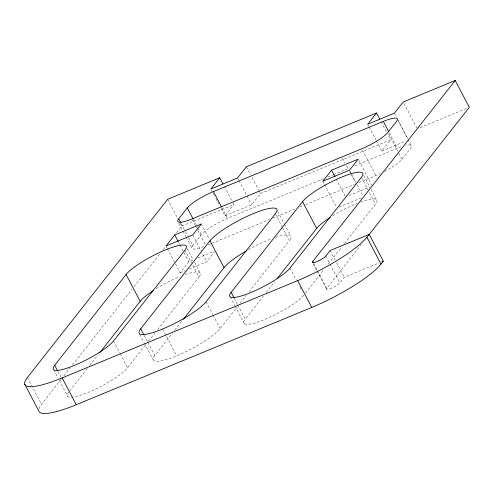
<?xml version="1.0" encoding="UTF-8"?>
<svg xmlns="http://www.w3.org/2000/svg" width="494" height="494" viewBox="0 0 494 494"><rect width="100%" height="100%" fill="white"/><g stroke="black" fill="none" stroke-linecap="round" stroke-linejoin="round"><path stroke-width="0.37" stroke-dasharray="2.47 1.85" d="M38.909 408.729A61.546 12.48 -27.7 0 1 41.465 404.32L61.503 378.861M63.887 375.829L70.092 367.95M72.476 364.918L132.114 289.144M134.028 286.718L160.266 253.379M163.131 249.742L165.515 246.71M176.488 232.767L181.736 226.098L233.823 204.584L232.415 201.904M69.728 390.828L87.333 368.456M89.717 365.43L98.281 354.55M188.591 237.595L192.814 245.642L201.385 234.755A23.193 4.705 -27.7 0 1 227.487 218.404L323.465 178.76M167.478 248.63L180.143 272.762L188.801 261.764L193.716 259.733M221.121 208.425L224.992 215.804L233.823 204.584M189.27 268.995L206.813 261.746L214.557 251.909M224.992 215.804L251.656 204.788L260.486 193.568L390.612 139.821L387.796 134.454M68.777 392.038A34.796 7.058 -27.7 0 0 88.445 392.261A34.796 7.058 -27.7 0 0 127.594 367.74L145.681 344.763M148.533 341.132L155.196 332.672M157.58 329.646L198.983 277.035L191.944 263.629M147.749 342.175L154.789 355.581L172.338 333.289M174.709 330.276L181.829 321.236M154.789 355.581A38.662 7.842 -27.7 0 0 176.642 355.828A38.662 7.842 -27.7 0 0 220.145 328.584L237.219 306.891M240.065 303.279L246.234 295.443M249.081 291.831L289.404 240.615L282.364 227.209M237.842 305.07L245.234 319.149L263.327 296.165M266.186 292.534L274.757 281.648M376.502 140.981L381.782 151.034L390.612 139.821M384.523 171.517A23.193 4.705 -27.7 0 0 401.949 159.247L410.52 148.361A23.193 4.705 -27.7 0 0 406.34 145.273M305.483 293.035L324.052 269.452M328.337 264.006L341.669 247.074M344.528 243.443L375.477 204.133L368.438 190.727M317.654 270.879L326.8 288.311L361.114 244.728M326.8 288.311A7.731 1.568 -27.7 0 0 331.171 288.36A7.731 1.568 -27.7 0 0 339.872 282.914L344.287 277.301L379.046 262.944M420.128 127.625L467.163 108.198M381.782 151.034L405.642 141.179M327.732 176.994L332.709 174.944M333.419 174.648L349.771 167.892M354.748 165.836L397.411 148.219A23.193 4.705 -27.7 0 1 401.61 146.619M208.06 244.907L269.23 219.626M272.787 218.157L294.838 209.048M299.815 206.992L304.798 204.93M305.508 204.639L354.587 184.361M197.927 257.998L214.063 251.329M349.104 195.55L370.154 186.856M180.143 272.762L185.059 270.731M339.045 207.122L362.201 197.557M358.842 182.601L375.854 175.598A23.193 4.705 -27.7 0 0 380.479 173.536M403.901 103.332L416.924 128.131M394.366 113.206L396.478 117.226M398.238 120.579L407.389 138.011M397.417 119.184L407.624 138.623M407.976 139.289L411.144 145.322M389.315 132.8L397.411 148.219M388.574 133.775L398.43 152.547M398.781 153.214L401.949 159.247M381.109 121.715L386.388 131.775M367.703 124.222L368.759 126.229M369.111 126.902L376.15 140.308M362.479 150.12L375.854 175.598M358.885 160.507L371.908 185.312M363.732 175.444L369.716 186.837M371.124 189.517L376.403 199.576M361.398 177.315L368.086 190.054M349.876 170.838L350.931 172.844M351.283 173.518L355.859 182.23M357.267 184.91L363.251 196.309M342.632 158.296L345.096 162.989M346.504 165.669L348.264 169.022M349.672 171.702L351.08 174.388M351.432 175.055L355.655 183.101M336.093 178.896L345.244 196.328M322.86 181.181L324.268 183.861M324.62 184.534L336.587 207.326M330.208 250.489L335.136 259.875M336.544 262.555L344.287 277.301M325.793 256.096L329.665 263.469M330.017 264.142L339.872 282.914M313.783 263.506L317.302 270.212M313.221 263.852L316.74 270.551M317.092 271.225L326.596 289.323M277.764 211.42L284.099 223.486M284.451 224.153L290.435 235.552M275.325 213.803L282.012 226.536M246.407 166.756L250.631 174.802M252.039 177.482L258.726 190.221M259.078 190.888L260.486 193.568M289.978 268.038L296.314 280.104M299.827 286.804L301.235 289.49M237.577 177.97L238.633 179.983M238.985 180.656L251.656 204.788M224.319 186.485L232.063 201.231M221.855 207.678L227.487 218.404M211.265 189.659L214.433 195.692M215.841 198.372L217.249 201.052M217.601 201.725L219.361 205.078M201.391 223.936L209.487 239.355M193.29 219.336L196.106 224.696M196.458 225.369L197.514 227.376M197.866 228.049L201.385 234.755M234.323 298.364L237.491 304.397M192.203 219.645L196.427 227.685M197.835 230.371L205.578 245.117M230.229 296.888L234.804 305.607M235.156 306.274L244.302 323.706M192.734 234.934L206.813 261.746M181.199 223.516L185.071 230.889M185.423 231.563L188.239 236.922M167.657 199.286L177.865 218.725M180.329 223.418L181.736 226.098M178.822 223.202L182.694 230.575M183.046 231.248L185.861 236.607M186.213 237.281L192.197 248.68M187.245 248.346L193.228 259.745M194.636 262.425L199.909 272.478M184.904 250.223L191.592 262.962M178.6 242.326L179.649 244.332M180.001 245.005L188.801 261.764M206.066 301.772L212.753 314.505M213.105 315.178L220.145 328.584M166.07 245.944L167.126 247.957M162.569 329.01L176.642 355.828M144.229 335.469L147.397 341.502M139.759 334.339L143.982 342.385M144.334 343.052L153.134 359.811M113.515 340.928L119.851 352.994M120.203 353.661L127.594 367.74M57.866 371.26L61.034 377.293M53.766 369.784L57.989 377.824M59.397 380.51L67.845 396.596M27.386 377.509L41.465 404.32M275.633 237.342A38.662 7.842 -27.7 0 1 289.404 240.615M248.414 249.705A38.662 7.842 -27.7 0 1 271.719 238.726M303.674 295.319A34.796 7.058 -27.7 0 1 264.358 319.593A34.796 7.058 -27.7 0 1 245.234 319.149M360.552 202.065A34.796 7.058 -27.7 0 1 375.477 204.133M332.758 215.748A34.796 7.058 -27.7 0 1 357.187 203.349M185.349 274.516A34.796 7.058 -27.7 0 1 198.983 277.035M156.265 288.657A34.796 7.058 -27.7 0 1 179.31 276.813M203.775 246.642A23.193 4.705 -27.7 0 1 192.814 245.642"/><path stroke-width="0.74" d="M54.698 365.227L126.087 274.522A34.796 7.058 -27.7 0 1 165.237 250.001A34.796 7.058 -27.7 0 1 184.904 250.223L113.515 340.928A34.796 7.058 -27.7 0 1 74.366 365.449A34.796 7.058 -27.7 0 1 54.698 365.227L57.514 370.586M178.735 218.823L187.306 207.937A23.193 4.705 -27.7 0 1 213.408 191.592L383.332 121.401A23.193 4.705 -27.7 0 1 396.441 121.549L387.87 132.435A23.193 4.705 -27.7 0 1 361.775 148.78L191.851 218.972A23.193 4.705 -27.7 0 1 178.735 218.823L180.847 222.843M174.728 234.953L166.07 245.944L192.734 234.934L201.391 223.936L174.728 234.953L178.248 241.652M222.911 183.805L219.744 177.772L210.913 188.986L237.577 177.97L246.407 166.756L376.533 113.003L379.701 119.035M99.708 352.735L140.166 301.334A34.796 7.058 -27.7 0 1 153.733 290.262M140.71 328.763L209.969 240.794A38.662 7.842 -27.7 0 1 253.465 213.556A38.662 7.842 -27.7 0 1 275.325 213.803L206.066 301.772A38.662 7.842 -27.7 0 1 162.569 329.01A38.662 7.842 -27.7 0 1 140.71 328.763L143.877 334.796M183.249 319.427L224.048 267.612A38.662 7.842 -27.7 0 1 246.407 250.847M231.155 292.331L302.581 201.614A34.796 7.058 -27.7 0 1 341.725 177.093A34.796 7.058 -27.7 0 1 361.398 177.315L289.978 268.038A34.796 7.058 -27.7 0 1 250.829 292.553A34.796 7.058 -27.7 0 1 231.155 292.331L233.971 297.697M331.517 170.183L322.86 181.181L349.524 170.164L358.181 159.167L331.517 170.183L335.037 176.889M376.533 113.003L367.703 124.222L394.366 113.206L403.197 101.986L455.221 80.497L469.3 107.315L368.74 235.039M277.134 278.628L316.654 228.432A34.796 7.058 -27.7 0 1 330.227 217.354M313.431 262.839L312.727 261.499L455.221 80.497M219.744 177.772L167.657 199.286L27.386 377.509A61.546 12.48 -27.7 0 0 62.182 377.898L297.66 280.629A61.546 12.48 -27.7 0 0 366.912 237.256L369.222 234.372L383.301 261.19L380.991 264.074A61.546 12.48 -27.7 0 1 311.739 307.441L76.261 404.716A61.546 12.48 -27.7 0 1 38.828 411.057L24.756 384.246M369.222 234.372L330.208 250.489L325.793 256.096A7.731 1.568 -27.7 0 1 317.092 261.548A7.731 1.568 -27.7 0 1 312.727 261.499M381.881 261.777L383.301 261.19M383.332 121.401L388.611 131.453M366.912 237.256L380.991 264.074M302.581 201.614L316.654 228.432M297.66 280.629L311.739 307.441M213.408 191.592L221.503 207.011M209.969 240.794L224.048 267.612M187.306 207.937L192.938 218.663M126.087 274.522L140.166 301.334M62.182 377.898L76.261 404.716"/></g></svg>
